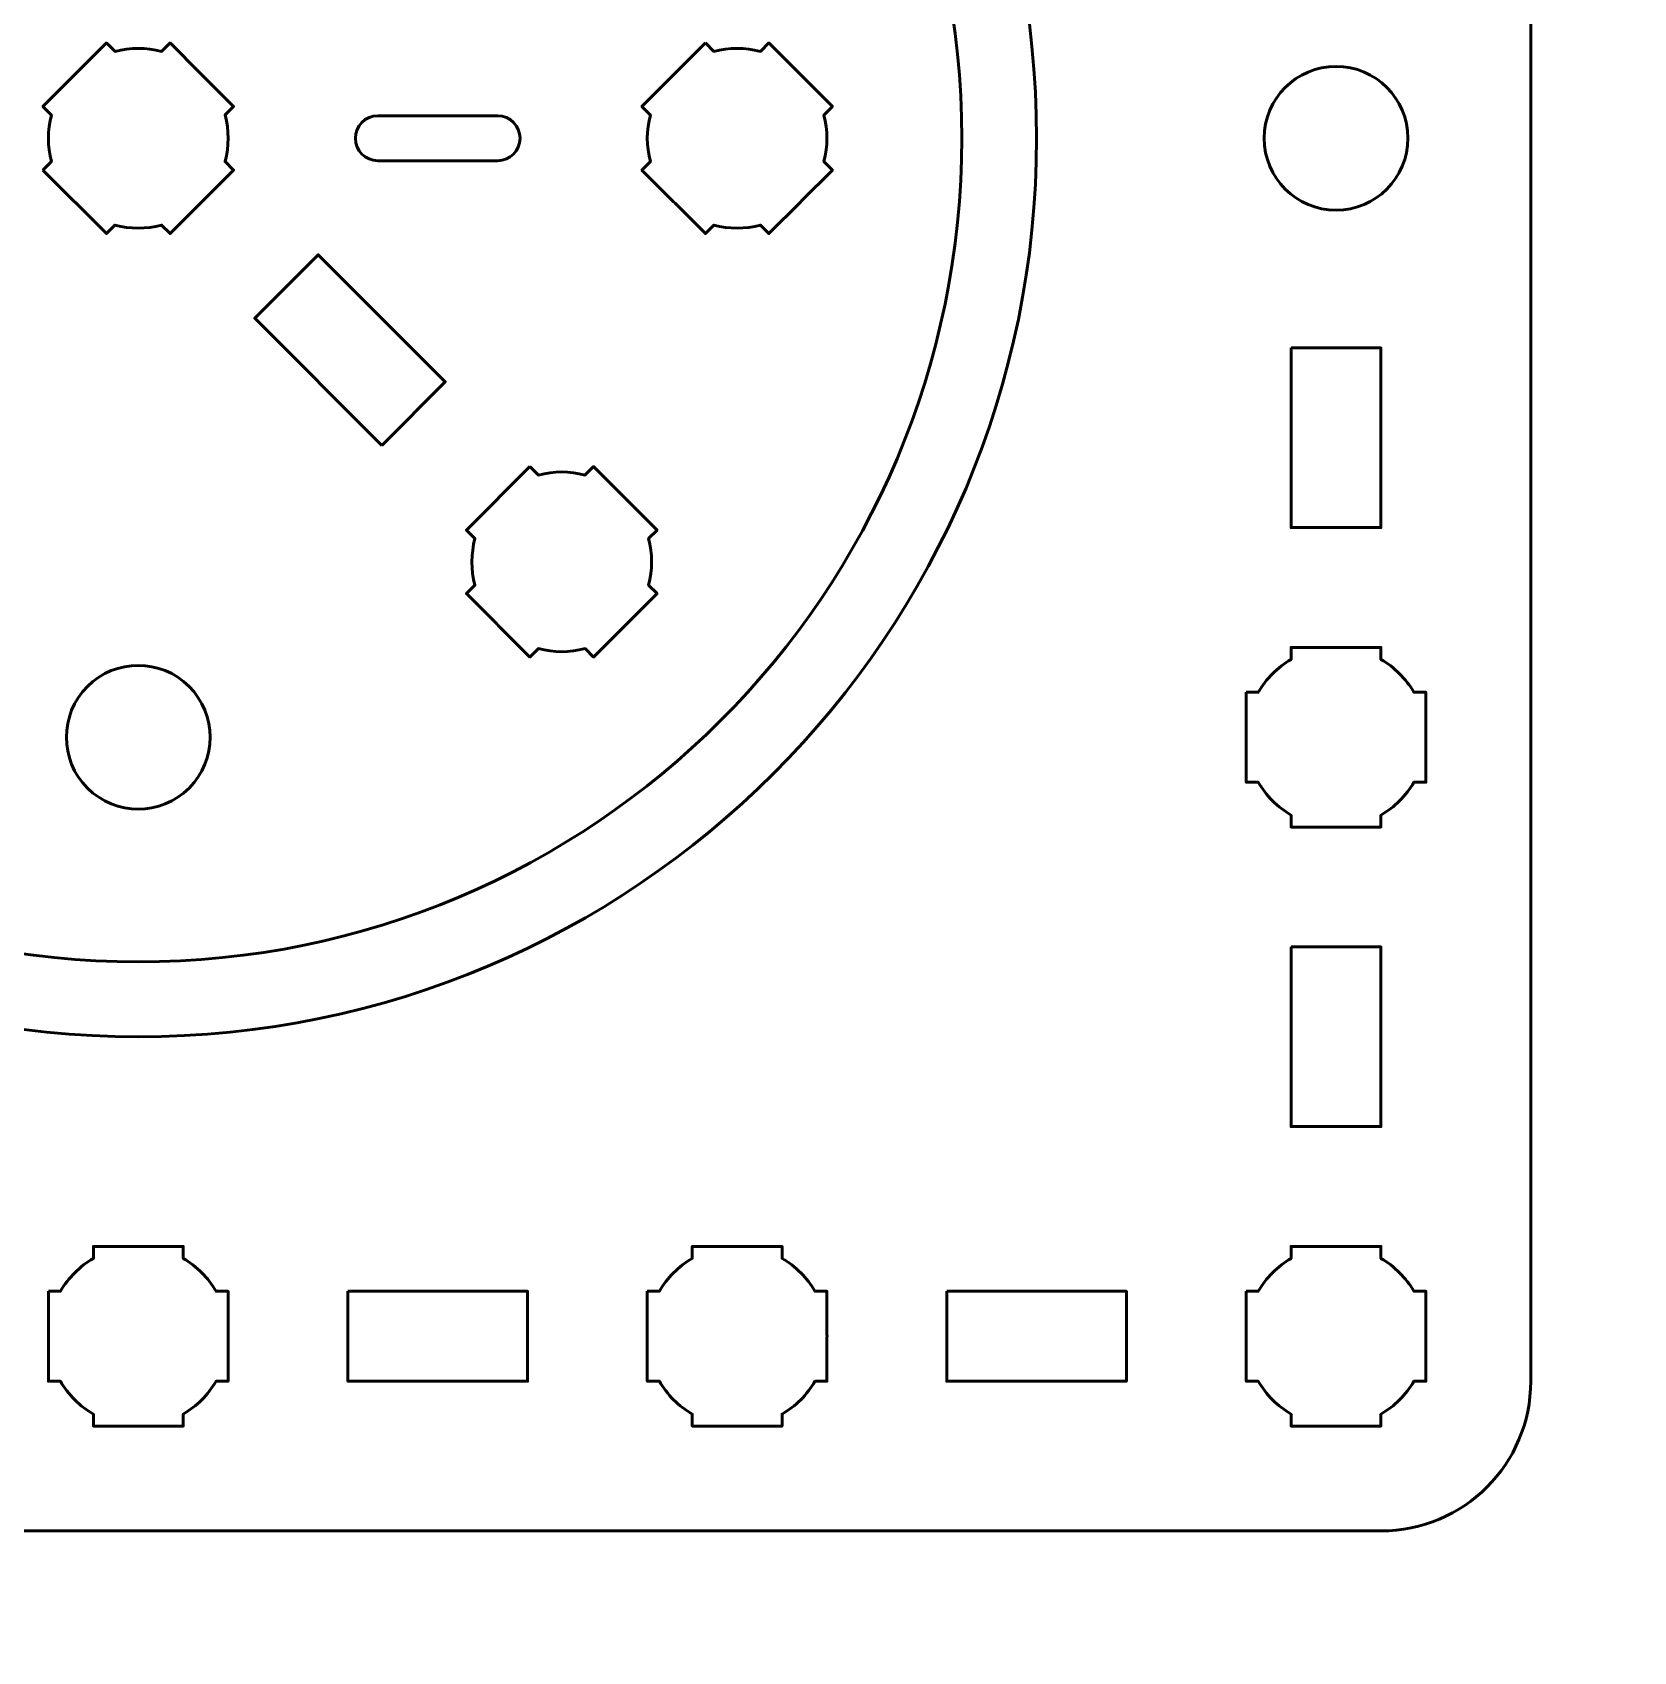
# Model space of a CAD drawing. Header units: centimetres. Extents: x -21 to 0, y -29.7 to 0.
# Drawn here: x -15.85 to -10.5, y -10.53 to -5.12 of the extents above; entities that cross this region are included whole.
import ezdxf

# ---------------------------------------------------------------- set-up
doc = ezdxf.new("R2010")
doc.units = ezdxf.units.CM
doc.header["$MEASUREMENT"] = 0
doc.layers.add('Layer 1', color=7, linetype='Continuous')

msp = doc.modelspace()

# ---------------------------------------------------------------- linework, layer by layer
at = {"layer": 'Layer 1', "color": 3, "lineweight": 53}
for centre, major_axis in [((-15.49369, -5.47442), (0, 3)), ((-15.49368, -5.47441), (0, 2.75))]:
    msp.add_ellipse(centre, major_axis=major_axis, ratio=1, dxfattribs=at)
at = {"layer": 'Layer 1', "lineweight": 53}
msp.add_ellipse((-11.49368, -5.47439), major_axis=(0, 0.24), ratio=1, dxfattribs=at)
at = {"layer": 'Layer 1', "color": 1, "lineweight": 53}
msp.add_open_spline([(-21.00003, -29.19995), (-21.00003, -29.19995), (-21.00003, -1.69992), (-21.00003, -1.69992), (-21.00003, -1.69992), (-21.00003, -1.61709), (-20.93286, -1.54992), (-20.85003, -1.54992), (-20.85003, -1.54992), (-20.7672, -1.54992), (-20.70003, -1.48275), (-20.70003, -1.39992), (-20.70003, -1.39992), (-20.70003, -1.31709), (-20.7672, -1.24992), (-20.85003, -1.24992), (-20.85003, -1.24992), (-20.93286, -1.24992), (-21.00003, -1.18275), (-21.00003, -1.09992), (-21.00003, -1.09992), (-21.00003, -1.09992), (-21.00003, -0.49992), (-21.00003, -0.49992), (-21.00003, -0.49992), (-21.00003, -0.22295), (-20.77694, 0.00004), (-20.49994, 0.00004), (-20.49994, 0.00004), (-20.49994, 0.00004), (-0.50008, 0.00004), (-0.50008, 0.00004), (-0.50008, 0.00004), (-0.22294, 0.00004), (0.00002, -0.22295), (0.00002, -0.49992), (0.00002, -0.49992), (0.00002, -0.49992), (0.00002, -29.19995), (0.00002, -29.19995), (0.00002, -29.19995), (0.00002, -29.47695), (-0.22294, -29.70004), (-0.50008, -29.70004), (-0.50008, -29.70004), (-0.50008, -29.70004), (-20.49994, -29.70004), (-20.49994, -29.70004), (-20.49994, -29.70004), (-20.77694, -29.70004), (-21.00003, -29.47695), (-21.00003, -29.19995)], degree=3, knots=[0, 0, 0, 0, 0.0769231, 0.0769231, 0.0769231, 0.0769231, 0.1538462, 0.1538462, 0.1538462, 0.1538462, 0.2307692, 0.2307692, 0.2307692, 0.2307692, 0.3076923, 0.3076923, 0.3076923, 0.3076923, 0.3846154, 0.3846154, 0.3846154, 0.3846154, 0.4615385, 0.4615385, 0.4615385, 0.4615385, 0.5384615, 0.5384615, 0.5384615, 0.5384615, 0.6153846, 0.6153846, 0.6153846, 0.6153846, 0.6923077, 0.6923077, 0.6923077, 0.6923077, 0.7692308, 0.7692308, 0.7692308, 0.7692308, 0.8461538, 0.8461538, 0.8461538, 0.8461538, 0.9230769, 0.9230769, 0.9230769, 0.9230769, 1, 1, 1, 1], dxfattribs=at)
at = {"layer": 'Layer 1', "color": 3, "lineweight": 53}
msp.add_open_spline([(-19.64363, -0.82436), (-19.64363, -0.82436), (-11.34373, -0.82436), (-11.34373, -0.82436), (-11.34373, -0.82436), (-11.06673, -0.82436), (-10.84363, -1.04746), (-10.84363, -1.32446), (-10.84363, -1.32446), (-10.84363, -1.32446), (-10.84363, -9.62436), (-10.84363, -9.62436), (-10.84363, -9.62436), (-10.84363, -9.90136), (-11.06673, -10.12446), (-11.34373, -10.12446), (-11.34373, -10.12446), (-11.34373, -10.12446), (-19.64363, -10.12446), (-19.64363, -10.12446), (-19.64363, -10.12446), (-19.92063, -10.12446), (-20.14373, -9.90136), (-20.14373, -9.62436), (-20.14373, -9.62436), (-20.14373, -9.62436), (-20.14373, -1.32446), (-20.14373, -1.32446), (-20.14373, -1.32446), (-20.14373, -1.04746), (-19.92063, -0.82436), (-19.64363, -0.82436)], degree=3, knots=[0, 0, 0, 0, 0.125, 0.125, 0.125, 0.125, 0.25, 0.25, 0.25, 0.25, 0.375, 0.375, 0.375, 0.375, 0.5, 0.5, 0.5, 0.5, 0.625, 0.625, 0.625, 0.625, 0.75, 0.75, 0.75, 0.75, 0.875, 0.875, 0.875, 0.875, 1, 1, 1, 1], dxfattribs=at)
at = {"layer": 'Layer 1', "lineweight": 53}
for points, knots in [([(-15.81188, -5.58047), (-15.81188, -5.58047), (-15.78346, -5.55204), (-15.78346, -5.55204), (-15.78346, -5.55204), (-15.79703, -5.50124), (-15.79701, -5.44758), (-15.78344, -5.39678), (-15.78344, -5.39678), (-15.78344, -5.39678), (-15.81188, -5.36834), (-15.81188, -5.36834), (-15.81188, -5.36834), (-15.81188, -5.36834), (-15.59975, -5.15621), (-15.59975, -5.15621), (-15.59975, -5.15621), (-15.59975, -5.15621), (-15.57133, -5.18462), (-15.57133, -5.18462), (-15.57133, -5.18462), (-15.52052, -5.17105), (-15.46682, -5.17102), (-15.41599, -5.18457), (-15.41599, -5.18457), (-15.41599, -5.18457), (-15.38762, -5.15621), (-15.38762, -5.15621), (-15.38762, -5.15621), (-15.38762, -5.15621), (-15.28479, -5.25903), (-15.28479, -5.25903), (-15.28479, -5.25903), (-15.28479, -5.25903), (-15.28146, -5.26228), (-15.28146, -5.26228), (-15.28146, -5.26228), (-15.28146, -5.26228), (-15.27822, -5.2656), (-15.27822, -5.2656), (-15.27822, -5.2656), (-15.27822, -5.2656), (-15.17549, -5.36834), (-15.17549, -5.36834), (-15.17549, -5.36834), (-15.17549, -5.36834), (-15.20382, -5.39667), (-15.20382, -5.39667), (-15.20382, -5.39667), (-15.19023, -5.44753), (-15.19022, -5.50127), (-15.20381, -5.55214), (-15.20381, -5.55214), (-15.20381, -5.55214), (-15.17549, -5.58047), (-15.17549, -5.58047), (-15.17549, -5.58047), (-15.17549, -5.58047), (-15.2768, -5.68178), (-15.2768, -5.68178), (-15.2768, -5.68178), (-15.2768, -5.68178), (-15.28146, -5.68656), (-15.28146, -5.68656), (-15.28146, -5.68656), (-15.28146, -5.68656), (-15.28624, -5.69122), (-15.28624, -5.69122), (-15.28624, -5.69122), (-15.28624, -5.69122), (-15.38762, -5.7926), (-15.38762, -5.7926), (-15.38762, -5.7926), (-15.38762, -5.7926), (-15.41597, -5.76425), (-15.41597, -5.76425), (-15.41597, -5.76425), (-15.46682, -5.77781), (-15.52053, -5.7778), (-15.57136, -5.76421), (-15.57136, -5.76421), (-15.57136, -5.76421), (-15.59975, -5.7926), (-15.59975, -5.7926), (-15.59975, -5.7926), (-15.59975, -5.7926), (-15.81188, -5.58047), (-15.81188, -5.58047)], [0, 0, 0, 0, 0.0454545, 0.0454545, 0.0454545, 0.0454545, 0.0909091, 0.0909091, 0.0909091, 0.0909091, 0.1363636, 0.1363636, 0.1363636, 0.1363636, 0.1818182, 0.1818182, 0.1818182, 0.1818182, 0.2272727, 0.2272727, 0.2272727, 0.2272727, 0.2727273, 0.2727273, 0.2727273, 0.2727273, 0.3181818, 0.3181818, 0.3181818, 0.3181818, 0.3636364, 0.3636364, 0.3636364, 0.3636364, 0.4090909, 0.4090909, 0.4090909, 0.4090909, 0.4545455, 0.4545455, 0.4545455, 0.4545455, 0.5, 0.5, 0.5, 0.5, 0.5454545, 0.5454545, 0.5454545, 0.5454545, 0.5909091, 0.5909091, 0.5909091, 0.5909091, 0.6363636, 0.6363636, 0.6363636, 0.6363636, 0.6818182, 0.6818182, 0.6818182, 0.6818182, 0.7272727, 0.7272727, 0.7272727, 0.7272727, 0.7727273, 0.7727273, 0.7727273, 0.7727273, 0.8181818, 0.8181818, 0.8181818, 0.8181818, 0.8636364, 0.8636364, 0.8636364, 0.8636364, 0.9090909, 0.9090909, 0.9090909, 0.9090909, 0.9545455, 0.9545455, 0.9545455, 0.9545455, 1, 1, 1, 1]), ([(-13.59974, -5.15621), (-13.59974, -5.15621), (-13.57131, -5.18463), (-13.57131, -5.18463), (-13.57131, -5.18463), (-13.52051, -5.17106), (-13.46685, -5.17108), (-13.41605, -5.18465), (-13.41605, -5.18465), (-13.41605, -5.18465), (-13.38761, -5.15621), (-13.38761, -5.15621), (-13.38761, -5.15621), (-13.38761, -5.15621), (-13.17548, -5.36834), (-13.17548, -5.36834), (-13.17548, -5.36834), (-13.17548, -5.36834), (-13.20389, -5.39676), (-13.20389, -5.39676), (-13.20389, -5.39676), (-13.19032, -5.44757), (-13.19029, -5.50127), (-13.20384, -5.5521), (-13.20384, -5.5521), (-13.20384, -5.5521), (-13.17548, -5.58047), (-13.17548, -5.58047), (-13.17548, -5.58047), (-13.17548, -5.58047), (-13.2783, -5.6833), (-13.2783, -5.6833), (-13.2783, -5.6833), (-13.2783, -5.6833), (-13.28155, -5.68663), (-13.28155, -5.68663), (-13.28155, -5.68663), (-13.28155, -5.68663), (-13.28487, -5.68987), (-13.28487, -5.68987), (-13.28487, -5.68987), (-13.28487, -5.68987), (-13.38761, -5.7926), (-13.38761, -5.7926), (-13.38761, -5.7926), (-13.38761, -5.7926), (-13.41594, -5.76427), (-13.41594, -5.76427), (-13.41594, -5.76427), (-13.4668, -5.77786), (-13.52054, -5.77787), (-13.57141, -5.76428), (-13.57141, -5.76428), (-13.57141, -5.76428), (-13.59974, -5.7926), (-13.59974, -5.7926), (-13.59974, -5.7926), (-13.59974, -5.7926), (-13.70105, -5.69129), (-13.70105, -5.69129), (-13.70105, -5.69129), (-13.70105, -5.69129), (-13.70583, -5.68663), (-13.70583, -5.68663), (-13.70583, -5.68663), (-13.70583, -5.68663), (-13.71049, -5.68185), (-13.71049, -5.68185), (-13.71049, -5.68185), (-13.71049, -5.68185), (-13.81187, -5.58047), (-13.81187, -5.58047), (-13.81187, -5.58047), (-13.81187, -5.58047), (-13.78352, -5.55212), (-13.78352, -5.55212), (-13.78352, -5.55212), (-13.79708, -5.50127), (-13.79707, -5.44756), (-13.78348, -5.39673), (-13.78348, -5.39673), (-13.78348, -5.39673), (-13.81187, -5.36834), (-13.81187, -5.36834), (-13.81187, -5.36834), (-13.81187, -5.36834), (-13.59974, -5.15621), (-13.59974, -5.15621)], [0, 0, 0, 0, 0.0454545, 0.0454545, 0.0454545, 0.0454545, 0.0909091, 0.0909091, 0.0909091, 0.0909091, 0.1363636, 0.1363636, 0.1363636, 0.1363636, 0.1818182, 0.1818182, 0.1818182, 0.1818182, 0.2272727, 0.2272727, 0.2272727, 0.2272727, 0.2727273, 0.2727273, 0.2727273, 0.2727273, 0.3181818, 0.3181818, 0.3181818, 0.3181818, 0.3636364, 0.3636364, 0.3636364, 0.3636364, 0.4090909, 0.4090909, 0.4090909, 0.4090909, 0.4545455, 0.4545455, 0.4545455, 0.4545455, 0.5, 0.5, 0.5, 0.5, 0.5454545, 0.5454545, 0.5454545, 0.5454545, 0.5909091, 0.5909091, 0.5909091, 0.5909091, 0.6363636, 0.6363636, 0.6363636, 0.6363636, 0.6818182, 0.6818182, 0.6818182, 0.6818182, 0.7272727, 0.7272727, 0.7272727, 0.7272727, 0.7727273, 0.7727273, 0.7727273, 0.7727273, 0.8181818, 0.8181818, 0.8181818, 0.8181818, 0.8636364, 0.8636364, 0.8636364, 0.8636364, 0.9090909, 0.9090909, 0.9090909, 0.9090909, 0.9545455, 0.9545455, 0.9545455, 0.9545455, 1, 1, 1, 1]), ([(-14.69368, -5.39941), (-14.73509, -5.39941), (-14.76868, -5.433), (-14.76868, -5.47441), (-14.76868, -5.47441), (-14.76868, -5.51582), (-14.73509, -5.54941), (-14.69368, -5.54941), (-14.69368, -5.54941), (-14.69368, -5.54941), (-14.29368, -5.54941), (-14.29368, -5.54941), (-14.29368, -5.54941), (-14.25227, -5.54941), (-14.21868, -5.51582), (-14.21868, -5.47441), (-14.21868, -5.47441), (-14.21868, -5.433), (-14.25227, -5.39941), (-14.29368, -5.39941), (-14.29368, -5.39941), (-14.29368, -5.39941), (-14.69368, -5.39941), (-14.69368, -5.39941)], [0, 0, 0, 0, 0.1666667, 0.1666667, 0.1666667, 0.1666667, 0.3333333, 0.3333333, 0.3333333, 0.3333333, 0.5, 0.5, 0.5, 0.5, 0.6666667, 0.6666667, 0.6666667, 0.6666667, 0.8333333, 0.8333333, 0.8333333, 0.8333333, 1, 1, 1, 1]), ([(-14.68055, -6.49977), (-14.68055, -6.49977), (-15.10482, -6.0755), (-15.10482, -6.0755), (-15.10482, -6.0755), (-15.10482, -6.0755), (-14.89268, -5.86337), (-14.89268, -5.86337), (-14.89268, -5.86337), (-14.89268, -5.86337), (-14.46841, -6.28764), (-14.46841, -6.28764), (-14.46841, -6.28764), (-14.46841, -6.28764), (-14.68055, -6.49977), (-14.68055, -6.49977)], [0, 0, 0, 0, 0.25, 0.25, 0.25, 0.25, 0.5, 0.5, 0.5, 0.5, 0.75, 0.75, 0.75, 0.75, 1, 1, 1, 1]), ([(-11.64373, -6.17444), (-11.64373, -6.17444), (-11.34373, -6.17444), (-11.34373, -6.17444), (-11.34373, -6.17444), (-11.34373, -6.17444), (-11.34373, -6.77444), (-11.34373, -6.77444), (-11.34373, -6.77444), (-11.34373, -6.77444), (-11.64373, -6.77444), (-11.64373, -6.77444), (-11.64373, -6.77444), (-11.64373, -6.77444), (-11.64373, -6.17444), (-11.64373, -6.17444)], [0, 0, 0, 0, 0.25, 0.25, 0.25, 0.25, 0.5, 0.5, 0.5, 0.5, 0.75, 0.75, 0.75, 0.75, 1, 1, 1, 1]), ([(-14.18555, -6.5704), (-14.18555, -6.5704), (-14.15713, -6.59883), (-14.15713, -6.59883), (-14.15713, -6.59883), (-14.10632, -6.58526), (-14.05266, -6.58528), (-14.00186, -6.59884), (-14.00186, -6.59884), (-14.00186, -6.59884), (-13.97342, -6.5704), (-13.97342, -6.5704), (-13.97342, -6.5704), (-13.97342, -6.5704), (-13.76129, -6.78254), (-13.76129, -6.78254), (-13.76129, -6.78254), (-13.76129, -6.78254), (-13.78971, -6.81095), (-13.78971, -6.81095), (-13.78971, -6.81095), (-13.77613, -6.86177), (-13.7761, -6.91546), (-13.78966, -6.9663), (-13.78966, -6.9663), (-13.78966, -6.9663), (-13.76129, -6.99467), (-13.76129, -6.99467), (-13.76129, -6.99467), (-13.76129, -6.99467), (-13.86412, -7.09749), (-13.86412, -7.09749), (-13.86412, -7.09749), (-13.86412, -7.09749), (-13.86736, -7.10083), (-13.86736, -7.10083), (-13.86736, -7.10083), (-13.86736, -7.10083), (-13.87068, -7.10406), (-13.87068, -7.10406), (-13.87068, -7.10406), (-13.87068, -7.10406), (-13.97342, -7.2068), (-13.97342, -7.2068), (-13.97342, -7.2068), (-13.97342, -7.2068), (-14.00175, -7.17847), (-14.00175, -7.17847), (-14.00175, -7.17847), (-14.05261, -7.19206), (-14.10636, -7.19206), (-14.15723, -7.17847), (-14.15723, -7.17847), (-14.15723, -7.17847), (-14.18555, -7.2068), (-14.18555, -7.2068), (-14.18555, -7.2068), (-14.18555, -7.2068), (-14.28687, -7.10548), (-14.28687, -7.10548), (-14.28687, -7.10548), (-14.28687, -7.10548), (-14.29164, -7.10083), (-14.29164, -7.10083), (-14.29164, -7.10083), (-14.29164, -7.10083), (-14.29631, -7.09605), (-14.29631, -7.09605), (-14.29631, -7.09605), (-14.29631, -7.09605), (-14.39768, -6.99467), (-14.39768, -6.99467), (-14.39768, -6.99467), (-14.39768, -6.99467), (-14.36933, -6.96631), (-14.36933, -6.96631), (-14.36933, -6.96631), (-14.38289, -6.91547), (-14.38288, -6.86175), (-14.36929, -6.81093), (-14.36929, -6.81093), (-14.36929, -6.81093), (-14.39768, -6.78254), (-14.39768, -6.78254), (-14.39768, -6.78254), (-14.39768, -6.78254), (-14.18555, -6.5704), (-14.18555, -6.5704)], [0, 0, 0, 0, 0.0454545, 0.0454545, 0.0454545, 0.0454545, 0.0909091, 0.0909091, 0.0909091, 0.0909091, 0.1363636, 0.1363636, 0.1363636, 0.1363636, 0.1818182, 0.1818182, 0.1818182, 0.1818182, 0.2272727, 0.2272727, 0.2272727, 0.2272727, 0.2727273, 0.2727273, 0.2727273, 0.2727273, 0.3181818, 0.3181818, 0.3181818, 0.3181818, 0.3636364, 0.3636364, 0.3636364, 0.3636364, 0.4090909, 0.4090909, 0.4090909, 0.4090909, 0.4545455, 0.4545455, 0.4545455, 0.4545455, 0.5, 0.5, 0.5, 0.5, 0.5454545, 0.5454545, 0.5454545, 0.5454545, 0.5909091, 0.5909091, 0.5909091, 0.5909091, 0.6363636, 0.6363636, 0.6363636, 0.6363636, 0.6818182, 0.6818182, 0.6818182, 0.6818182, 0.7272727, 0.7272727, 0.7272727, 0.7272727, 0.7727273, 0.7727273, 0.7727273, 0.7727273, 0.8181818, 0.8181818, 0.8181818, 0.8181818, 0.8636364, 0.8636364, 0.8636364, 0.8636364, 0.9090909, 0.9090909, 0.9090909, 0.9090909, 0.9545455, 0.9545455, 0.9545455, 0.9545455, 1, 1, 1, 1]), ([(-11.79369, -7.32438), (-11.79369, -7.32438), (-11.75349, -7.32438), (-11.75349, -7.32438), (-11.75349, -7.32438), (-11.72716, -7.27886), (-11.6892, -7.24093), (-11.64369, -7.2146), (-11.64369, -7.2146), (-11.64369, -7.2146), (-11.64369, -7.17438), (-11.64369, -7.17438), (-11.64369, -7.17438), (-11.64369, -7.17438), (-11.34369, -7.17438), (-11.34369, -7.17438), (-11.34369, -7.17438), (-11.34369, -7.17438), (-11.34369, -7.21457), (-11.34369, -7.21457), (-11.34369, -7.21457), (-11.29816, -7.2409), (-11.26017, -7.27885), (-11.23381, -7.32438), (-11.23381, -7.32438), (-11.23381, -7.32438), (-11.19369, -7.32438), (-11.19369, -7.32438), (-11.19369, -7.32438), (-11.19369, -7.32438), (-11.19369, -7.4698), (-11.19369, -7.4698), (-11.19369, -7.4698), (-11.19369, -7.4698), (-11.19363, -7.47445), (-11.19363, -7.47445), (-11.19363, -7.47445), (-11.19363, -7.47445), (-11.19369, -7.47909), (-11.19369, -7.47909), (-11.19369, -7.47909), (-11.19369, -7.47909), (-11.19369, -7.62438), (-11.19369, -7.62438), (-11.19369, -7.62438), (-11.19369, -7.62438), (-11.23376, -7.62438), (-11.23376, -7.62438), (-11.23376, -7.62438), (-11.26011, -7.66995), (-11.29811, -7.70796), (-11.34369, -7.73432), (-11.34369, -7.73432), (-11.34369, -7.73432), (-11.34369, -7.77438), (-11.34369, -7.77438), (-11.34369, -7.77438), (-11.34369, -7.77438), (-11.48697, -7.77438), (-11.48697, -7.77438), (-11.48697, -7.77438), (-11.48697, -7.77438), (-11.49364, -7.77446), (-11.49364, -7.77446), (-11.49364, -7.77446), (-11.49364, -7.77446), (-11.50032, -7.77438), (-11.50032, -7.77438), (-11.50032, -7.77438), (-11.50032, -7.77438), (-11.64369, -7.77438), (-11.64369, -7.77438), (-11.64369, -7.77438), (-11.64369, -7.77438), (-11.64369, -7.73428), (-11.64369, -7.73428), (-11.64369, -7.73428), (-11.68923, -7.70792), (-11.72721, -7.66993), (-11.75354, -7.62438), (-11.75354, -7.62438), (-11.75354, -7.62438), (-11.79369, -7.62438), (-11.79369, -7.62438), (-11.79369, -7.62438), (-11.79369, -7.62438), (-11.79369, -7.32438), (-11.79369, -7.32438)], [0, 0, 0, 0, 0.0454545, 0.0454545, 0.0454545, 0.0454545, 0.0909091, 0.0909091, 0.0909091, 0.0909091, 0.1363636, 0.1363636, 0.1363636, 0.1363636, 0.1818182, 0.1818182, 0.1818182, 0.1818182, 0.2272727, 0.2272727, 0.2272727, 0.2272727, 0.2727273, 0.2727273, 0.2727273, 0.2727273, 0.3181818, 0.3181818, 0.3181818, 0.3181818, 0.3636364, 0.3636364, 0.3636364, 0.3636364, 0.4090909, 0.4090909, 0.4090909, 0.4090909, 0.4545455, 0.4545455, 0.4545455, 0.4545455, 0.5, 0.5, 0.5, 0.5, 0.5454545, 0.5454545, 0.5454545, 0.5454545, 0.5909091, 0.5909091, 0.5909091, 0.5909091, 0.6363636, 0.6363636, 0.6363636, 0.6363636, 0.6818182, 0.6818182, 0.6818182, 0.6818182, 0.7272727, 0.7272727, 0.7272727, 0.7272727, 0.7727273, 0.7727273, 0.7727273, 0.7727273, 0.8181818, 0.8181818, 0.8181818, 0.8181818, 0.8636364, 0.8636364, 0.8636364, 0.8636364, 0.9090909, 0.9090909, 0.9090909, 0.9090909, 0.9545455, 0.9545455, 0.9545455, 0.9545455, 1, 1, 1, 1]), ([(-15.66339, -7.30469), (-15.56967, -7.21097), (-15.41767, -7.21097), (-15.32395, -7.30469), (-15.32395, -7.30469), (-15.23023, -7.39841), (-15.23023, -7.55041), (-15.32395, -7.64413), (-15.32395, -7.64413), (-15.41767, -7.73785), (-15.56967, -7.73785), (-15.66339, -7.64413), (-15.66339, -7.64413), (-15.75711, -7.55041), (-15.75711, -7.39841), (-15.66339, -7.30469)], [0, 0, 0, 0, 0.25, 0.25, 0.25, 0.25, 0.5, 0.5, 0.5, 0.5, 0.75, 0.75, 0.75, 0.75, 1, 1, 1, 1]), ([(-11.64373, -8.17441), (-11.64373, -8.17441), (-11.34373, -8.17441), (-11.34373, -8.17441), (-11.34373, -8.17441), (-11.34373, -8.17441), (-11.34373, -8.77441), (-11.34373, -8.77441), (-11.34373, -8.77441), (-11.34373, -8.77441), (-11.64373, -8.77441), (-11.64373, -8.77441), (-11.64373, -8.77441), (-11.64373, -8.77441), (-11.64373, -8.17441), (-11.64373, -8.17441)], [0, 0, 0, 0, 0.25, 0.25, 0.25, 0.25, 0.5, 0.5, 0.5, 0.5, 0.75, 0.75, 0.75, 0.75, 1, 1, 1, 1]), ([(-15.79369, -9.32438), (-15.79369, -9.32438), (-15.75349, -9.32438), (-15.75349, -9.32438), (-15.75349, -9.32438), (-15.72716, -9.27886), (-15.6892, -9.24093), (-15.64369, -9.2146), (-15.64369, -9.2146), (-15.64369, -9.2146), (-15.64369, -9.17438), (-15.64369, -9.17438), (-15.64369, -9.17438), (-15.64369, -9.17438), (-15.34369, -9.17438), (-15.34369, -9.17438), (-15.34369, -9.17438), (-15.34369, -9.17438), (-15.34369, -9.21457), (-15.34369, -9.21457), (-15.34369, -9.21457), (-15.29816, -9.2409), (-15.26017, -9.27885), (-15.23381, -9.32438), (-15.23381, -9.32438), (-15.23381, -9.32438), (-15.19369, -9.32438), (-15.19369, -9.32438), (-15.19369, -9.32438), (-15.19369, -9.32438), (-15.19369, -9.4698), (-15.19369, -9.4698), (-15.19369, -9.4698), (-15.19369, -9.4698), (-15.19363, -9.47445), (-15.19363, -9.47445), (-15.19363, -9.47445), (-15.19363, -9.47445), (-15.19369, -9.47909), (-15.19369, -9.47909), (-15.19369, -9.47909), (-15.19369, -9.47909), (-15.19369, -9.62438), (-15.19369, -9.62438), (-15.19369, -9.62438), (-15.19369, -9.62438), (-15.23376, -9.62438), (-15.23376, -9.62438), (-15.23376, -9.62438), (-15.26011, -9.66995), (-15.29811, -9.70796), (-15.34369, -9.73432), (-15.34369, -9.73432), (-15.34369, -9.73432), (-15.34369, -9.77438), (-15.34369, -9.77438), (-15.34369, -9.77438), (-15.34369, -9.77438), (-15.48697, -9.77438), (-15.48697, -9.77438), (-15.48697, -9.77438), (-15.48697, -9.77438), (-15.49364, -9.77446), (-15.49364, -9.77446), (-15.49364, -9.77446), (-15.49364, -9.77446), (-15.50032, -9.77438), (-15.50032, -9.77438), (-15.50032, -9.77438), (-15.50032, -9.77438), (-15.64369, -9.77438), (-15.64369, -9.77438), (-15.64369, -9.77438), (-15.64369, -9.77438), (-15.64369, -9.73428), (-15.64369, -9.73428), (-15.64369, -9.73428), (-15.68923, -9.70792), (-15.72721, -9.66993), (-15.75354, -9.62438), (-15.75354, -9.62438), (-15.75354, -9.62438), (-15.79369, -9.62438), (-15.79369, -9.62438), (-15.79369, -9.62438), (-15.79369, -9.62438), (-15.79369, -9.32438), (-15.79369, -9.32438)], [0, 0, 0, 0, 0.0454545, 0.0454545, 0.0454545, 0.0454545, 0.0909091, 0.0909091, 0.0909091, 0.0909091, 0.1363636, 0.1363636, 0.1363636, 0.1363636, 0.1818182, 0.1818182, 0.1818182, 0.1818182, 0.2272727, 0.2272727, 0.2272727, 0.2272727, 0.2727273, 0.2727273, 0.2727273, 0.2727273, 0.3181818, 0.3181818, 0.3181818, 0.3181818, 0.3636364, 0.3636364, 0.3636364, 0.3636364, 0.4090909, 0.4090909, 0.4090909, 0.4090909, 0.4545455, 0.4545455, 0.4545455, 0.4545455, 0.5, 0.5, 0.5, 0.5, 0.5454545, 0.5454545, 0.5454545, 0.5454545, 0.5909091, 0.5909091, 0.5909091, 0.5909091, 0.6363636, 0.6363636, 0.6363636, 0.6363636, 0.6818182, 0.6818182, 0.6818182, 0.6818182, 0.7272727, 0.7272727, 0.7272727, 0.7272727, 0.7727273, 0.7727273, 0.7727273, 0.7727273, 0.8181818, 0.8181818, 0.8181818, 0.8181818, 0.8636364, 0.8636364, 0.8636364, 0.8636364, 0.9090909, 0.9090909, 0.9090909, 0.9090909, 0.9545455, 0.9545455, 0.9545455, 0.9545455, 1, 1, 1, 1]), ([(-13.79369, -9.32438), (-13.79369, -9.32438), (-13.75349, -9.32438), (-13.75349, -9.32438), (-13.75349, -9.32438), (-13.72716, -9.27886), (-13.6892, -9.24093), (-13.64369, -9.2146), (-13.64369, -9.2146), (-13.64369, -9.2146), (-13.64369, -9.17438), (-13.64369, -9.17438), (-13.64369, -9.17438), (-13.64369, -9.17438), (-13.34369, -9.17438), (-13.34369, -9.17438), (-13.34369, -9.17438), (-13.34369, -9.17438), (-13.34369, -9.21457), (-13.34369, -9.21457), (-13.34369, -9.21457), (-13.29816, -9.2409), (-13.26017, -9.27885), (-13.23381, -9.32438), (-13.23381, -9.32438), (-13.23381, -9.32438), (-13.19369, -9.32438), (-13.19369, -9.32438), (-13.19369, -9.32438), (-13.19369, -9.32438), (-13.19369, -9.4698), (-13.19369, -9.4698), (-13.19369, -9.4698), (-13.19369, -9.4698), (-13.19363, -9.47445), (-13.19363, -9.47445), (-13.19363, -9.47445), (-13.19363, -9.47445), (-13.19369, -9.47909), (-13.19369, -9.47909), (-13.19369, -9.47909), (-13.19369, -9.47909), (-13.19369, -9.62438), (-13.19369, -9.62438), (-13.19369, -9.62438), (-13.19369, -9.62438), (-13.23376, -9.62438), (-13.23376, -9.62438), (-13.23376, -9.62438), (-13.26011, -9.66995), (-13.29811, -9.70796), (-13.34369, -9.73432), (-13.34369, -9.73432), (-13.34369, -9.73432), (-13.34369, -9.77438), (-13.34369, -9.77438), (-13.34369, -9.77438), (-13.34369, -9.77438), (-13.48697, -9.77438), (-13.48697, -9.77438), (-13.48697, -9.77438), (-13.48697, -9.77438), (-13.49364, -9.77446), (-13.49364, -9.77446), (-13.49364, -9.77446), (-13.49364, -9.77446), (-13.50032, -9.77438), (-13.50032, -9.77438), (-13.50032, -9.77438), (-13.50032, -9.77438), (-13.64369, -9.77438), (-13.64369, -9.77438), (-13.64369, -9.77438), (-13.64369, -9.77438), (-13.64369, -9.73428), (-13.64369, -9.73428), (-13.64369, -9.73428), (-13.68923, -9.70792), (-13.72721, -9.66993), (-13.75354, -9.62438), (-13.75354, -9.62438), (-13.75354, -9.62438), (-13.79369, -9.62438), (-13.79369, -9.62438), (-13.79369, -9.62438), (-13.79369, -9.62438), (-13.79369, -9.32438), (-13.79369, -9.32438)], [0, 0, 0, 0, 0.0454545, 0.0454545, 0.0454545, 0.0454545, 0.0909091, 0.0909091, 0.0909091, 0.0909091, 0.1363636, 0.1363636, 0.1363636, 0.1363636, 0.1818182, 0.1818182, 0.1818182, 0.1818182, 0.2272727, 0.2272727, 0.2272727, 0.2272727, 0.2727273, 0.2727273, 0.2727273, 0.2727273, 0.3181818, 0.3181818, 0.3181818, 0.3181818, 0.3636364, 0.3636364, 0.3636364, 0.3636364, 0.4090909, 0.4090909, 0.4090909, 0.4090909, 0.4545455, 0.4545455, 0.4545455, 0.4545455, 0.5, 0.5, 0.5, 0.5, 0.5454545, 0.5454545, 0.5454545, 0.5454545, 0.5909091, 0.5909091, 0.5909091, 0.5909091, 0.6363636, 0.6363636, 0.6363636, 0.6363636, 0.6818182, 0.6818182, 0.6818182, 0.6818182, 0.7272727, 0.7272727, 0.7272727, 0.7272727, 0.7727273, 0.7727273, 0.7727273, 0.7727273, 0.8181818, 0.8181818, 0.8181818, 0.8181818, 0.8636364, 0.8636364, 0.8636364, 0.8636364, 0.9090909, 0.9090909, 0.9090909, 0.9090909, 0.9545455, 0.9545455, 0.9545455, 0.9545455, 1, 1, 1, 1]), ([(-11.79369, -9.32438), (-11.79369, -9.32438), (-11.75349, -9.32438), (-11.75349, -9.32438), (-11.75349, -9.32438), (-11.72716, -9.27886), (-11.6892, -9.24093), (-11.64369, -9.2146), (-11.64369, -9.2146), (-11.64369, -9.2146), (-11.64369, -9.17438), (-11.64369, -9.17438), (-11.64369, -9.17438), (-11.64369, -9.17438), (-11.34369, -9.17438), (-11.34369, -9.17438), (-11.34369, -9.17438), (-11.34369, -9.17438), (-11.34369, -9.21457), (-11.34369, -9.21457), (-11.34369, -9.21457), (-11.29816, -9.2409), (-11.26017, -9.27885), (-11.23381, -9.32438), (-11.23381, -9.32438), (-11.23381, -9.32438), (-11.19369, -9.32438), (-11.19369, -9.32438), (-11.19369, -9.32438), (-11.19369, -9.32438), (-11.19369, -9.4698), (-11.19369, -9.4698), (-11.19369, -9.4698), (-11.19369, -9.4698), (-11.19363, -9.47445), (-11.19363, -9.47445), (-11.19363, -9.47445), (-11.19363, -9.47445), (-11.19369, -9.47909), (-11.19369, -9.47909), (-11.19369, -9.47909), (-11.19369, -9.47909), (-11.19369, -9.62438), (-11.19369, -9.62438), (-11.19369, -9.62438), (-11.19369, -9.62438), (-11.23376, -9.62438), (-11.23376, -9.62438), (-11.23376, -9.62438), (-11.26011, -9.66995), (-11.29811, -9.70796), (-11.34369, -9.73432), (-11.34369, -9.73432), (-11.34369, -9.73432), (-11.34369, -9.77438), (-11.34369, -9.77438), (-11.34369, -9.77438), (-11.34369, -9.77438), (-11.48697, -9.77438), (-11.48697, -9.77438), (-11.48697, -9.77438), (-11.48697, -9.77438), (-11.49364, -9.77446), (-11.49364, -9.77446), (-11.49364, -9.77446), (-11.49364, -9.77446), (-11.50032, -9.77438), (-11.50032, -9.77438), (-11.50032, -9.77438), (-11.50032, -9.77438), (-11.64369, -9.77438), (-11.64369, -9.77438), (-11.64369, -9.77438), (-11.64369, -9.77438), (-11.64369, -9.73428), (-11.64369, -9.73428), (-11.64369, -9.73428), (-11.68923, -9.70792), (-11.72721, -9.66993), (-11.75354, -9.62438), (-11.75354, -9.62438), (-11.75354, -9.62438), (-11.79369, -9.62438), (-11.79369, -9.62438), (-11.79369, -9.62438), (-11.79369, -9.62438), (-11.79369, -9.32438), (-11.79369, -9.32438)], [0, 0, 0, 0, 0.0454545, 0.0454545, 0.0454545, 0.0454545, 0.0909091, 0.0909091, 0.0909091, 0.0909091, 0.1363636, 0.1363636, 0.1363636, 0.1363636, 0.1818182, 0.1818182, 0.1818182, 0.1818182, 0.2272727, 0.2272727, 0.2272727, 0.2272727, 0.2727273, 0.2727273, 0.2727273, 0.2727273, 0.3181818, 0.3181818, 0.3181818, 0.3181818, 0.3636364, 0.3636364, 0.3636364, 0.3636364, 0.4090909, 0.4090909, 0.4090909, 0.4090909, 0.4545455, 0.4545455, 0.4545455, 0.4545455, 0.5, 0.5, 0.5, 0.5, 0.5454545, 0.5454545, 0.5454545, 0.5454545, 0.5909091, 0.5909091, 0.5909091, 0.5909091, 0.6363636, 0.6363636, 0.6363636, 0.6363636, 0.6818182, 0.6818182, 0.6818182, 0.6818182, 0.7272727, 0.7272727, 0.7272727, 0.7272727, 0.7727273, 0.7727273, 0.7727273, 0.7727273, 0.8181818, 0.8181818, 0.8181818, 0.8181818, 0.8636364, 0.8636364, 0.8636364, 0.8636364, 0.9090909, 0.9090909, 0.9090909, 0.9090909, 0.9545455, 0.9545455, 0.9545455, 0.9545455, 1, 1, 1, 1]), ([(-14.79365, -9.32436), (-14.79365, -9.32436), (-14.19365, -9.32436), (-14.19365, -9.32436), (-14.19365, -9.32436), (-14.19365, -9.32436), (-14.19365, -9.62436), (-14.19365, -9.62436), (-14.19365, -9.62436), (-14.19365, -9.62436), (-14.79365, -9.62436), (-14.79365, -9.62436), (-14.79365, -9.62436), (-14.79365, -9.62436), (-14.79365, -9.32436), (-14.79365, -9.32436)], [0, 0, 0, 0, 0.25, 0.25, 0.25, 0.25, 0.5, 0.5, 0.5, 0.5, 0.75, 0.75, 0.75, 0.75, 1, 1, 1, 1]), ([(-12.79368, -9.32436), (-12.79368, -9.32436), (-12.19368, -9.32436), (-12.19368, -9.32436), (-12.19368, -9.32436), (-12.19368, -9.32436), (-12.19368, -9.62436), (-12.19368, -9.62436), (-12.19368, -9.62436), (-12.19368, -9.62436), (-12.79368, -9.62436), (-12.79368, -9.62436), (-12.79368, -9.62436), (-12.79368, -9.62436), (-12.79368, -9.32436), (-12.79368, -9.32436)], [0, 0, 0, 0, 0.25, 0.25, 0.25, 0.25, 0.5, 0.5, 0.5, 0.5, 0.75, 0.75, 0.75, 0.75, 1, 1, 1, 1])]:
    msp.add_open_spline(points, degree=3, knots=knots, dxfattribs=at)

doc.saveas('drawing.dxf')
